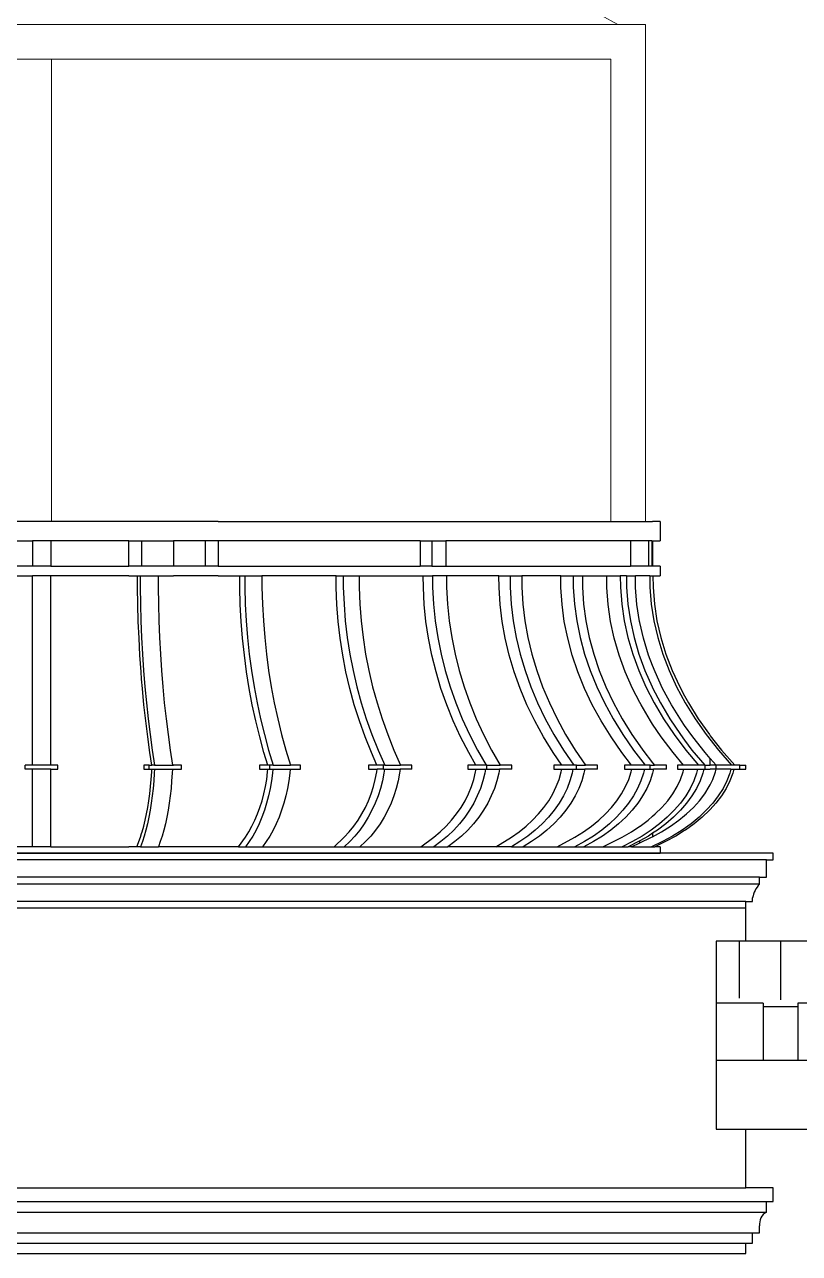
# Model space of a CAD drawing. Header units: inches. Extents: x 3672 to 10975, y -27382 to -746.
# Drawn here: x 4291.6 to 4347.7, y -27027.6 to -26938.6 of the extents above; entities that cross this region are included whole.
import ezdxf

# ---------------------------------------------------------------- set-up
doc = ezdxf.new("R2010")
doc.units = ezdxf.units.IN
doc.header["$LTSCALE"] = 17
doc.header["$MEASUREMENT"] = 0
doc.layers.add('25 BOT BAR', color=12, linetype='Continuous', lineweight=25)
doc.layers.add('WINDOW FRAME', color=161, linetype='Continuous', lineweight=20)

# ---------------------------------------------------------------- blocks, each defined once
blk = doc.blocks.new('A$Cfb786f0c')
for p, q in [((57.307, 24), (26.779, 24)), ((58.232, 24), (57.307, 24)), ((60.544, 24), (58.232, 24)), ((62.857, 24), (60.544, 24)), ((63.782, 24), (62.857, 24)), ((63.782, 24), (94.31, 24)), ((94.31, 24), (95.236, 24)), ((95.779, 24), (95.236, 24)), ((95.779, 24), (95.779, 22.608)), ((26.779, 22.608), (50.325, 22.608)), ((50.325, 22.608), (50.325, 20.77)), ((51.647, 22.608), (50.325, 22.608)), ((51.647, 22.608), (51.647, 20.77)), ((57.307, 22.608), (51.647, 22.608)), ((57.307, 20.77), (57.307, 22.608)), ((57.307, 22.608), (58.232, 22.608)), ((58.232, 22.608), (58.232, 20.77)), ((58.232, 22.608), (60.544, 22.608)), ((60.544, 22.608), (60.544, 20.77)), ((62.857, 22.608), (60.544, 22.608)), ((62.857, 20.77), (62.857, 22.608)), ((63.782, 22.608), (62.857, 22.608)), ((63.782, 22.608), (63.782, 20.77)), ((78.395, 22.608), (63.782, 22.608)), ((78.395, 22.608), (78.395, 20.77)), ((78.395, 22.608), (79.244, 22.608)), ((79.244, 22.608), (79.244, 20.77)), ((79.244, 22.608), (80.257, 22.608)), ((80.257, 22.608), (80.257, 20.77)), ((93.64, 22.608), (80.257, 22.608)), ((93.64, 22.608), (93.64, 20.77)), ((94.941, 22.608), (93.64, 22.608)), ((94.941, 22.608), (94.941, 20.77)), ((95.17, 22.608), (94.941, 22.608)), ((95.17, 22.608), (95.17, 20.77)), ((95.17, 22.608), (95.236, 22.608)), ((95.236, 22.608), (95.236, 20.77)), ((95.236, 22.608), (95.779, 22.608)), ((50.325, 20.77), (26.779, 20.77)), ((51.647, 20.77), (50.325, 20.77)), ((51.647, 20.77), (57.307, 20.77)), ((58.232, 20.77), (57.307, 20.77)), ((60.544, 20.77), (58.232, 20.77)), ((62.857, 20.77), (60.544, 20.77)), ((63.782, 20.77), (62.857, 20.77)), ((63.782, 20.77), (78.395, 20.77)), ((79.244, 20.77), (78.395, 20.77)), ((79.244, 20.77), (80.257, 20.77)), ((80.257, 20.77), (93.64, 20.77)), ((94.941, 20.77), (93.64, 20.77)), ((95.17, 20.77), (94.941, 20.77)), ((95.236, 20.77), (95.17, 20.77)), ((95.779, 20.77), (95.236, 20.77)), ((95.779, 20.77), (95.779, 20.074)), ((44.033, 20.074), (50.325, 20.074)), ((50.325, 6.364), (50.325, 20.074)), ((51.647, 20.074), (50.325, 20.074)), ((51.647, 6.364), (51.647, 20.074)), ((57.307, 20.074), (51.647, 20.074)), ((57.307, 20.074), (57.939, 20.074)), ((57.94, 19.242), (57.939, 20.074)), ((57.939, 20.074), (58.121, 20.074)), ((58.121, 20.074), (58.122, 19.252)), ((58.121, 20.074), (59.423, 20.074)), ((59.423, 20.074), (59.424, 19.252)), ((59.423, 20.074), (60.544, 20.074)), ((62.857, 20.074), (60.544, 20.074)), ((63.782, 20.074), (62.857, 20.074)), ((63.782, 20.074), (65.342, 20.074)), ((65.344, 19.242), (65.342, 20.074)), ((65.342, 20.074), (65.701, 20.074)), ((65.701, 20.074), (65.703, 19.252)), ((65.701, 20.074), (66.942, 20.074)), ((66.942, 20.074), (66.944, 19.252)), ((72.308, 20.074), (66.942, 20.074)), ((72.311, 19.242), (72.308, 20.074)), ((72.308, 20.074), (72.833, 20.074)), ((72.833, 20.074), (72.836, 19.252)), ((72.833, 20.074), (73.977, 20.074)), ((73.977, 20.074), (73.98, 19.252)), ((73.977, 20.074), (78.626, 20.074)), ((78.63, 19.242), (78.626, 20.074)), ((78.626, 20.074), (79.301, 20.074)), ((79.301, 20.074), (79.305, 19.252)), ((80.313, 20.074), (79.301, 20.074)), ((80.313, 20.074), (80.317, 19.252)), ((84.105, 20.074), (80.313, 20.074)), ((84.11, 19.242), (84.105, 20.074)), ((84.105, 20.074), (84.909, 20.074)), ((84.909, 20.074), (84.913, 19.252)), ((84.909, 20.074), (85.758, 20.074)), ((85.758, 20.074), (85.763, 19.252)), ((88.577, 20.074), (85.758, 20.074)), ((88.582, 19.242), (88.577, 20.074)), ((88.577, 20.074), (89.486, 20.074)), ((89.486, 20.074), (89.491, 19.252)), ((89.486, 20.074), (90.147, 20.074)), ((90.147, 20.074), (90.152, 19.252)), ((90.147, 20.074), (91.907, 20.074)), ((91.913, 19.242), (91.907, 20.074)), ((91.907, 20.074), (92.893, 20.074)), ((92.893, 20.074), (92.899, 19.252)), ((93.345, 20.074), (92.893, 20.074)), ((93.345, 20.074), (93.351, 19.252)), ((93.345, 20.074), (93.994, 20.074)), ((94, 19.242), (93.994, 20.074)), ((95.028, 20.074), (93.994, 20.074)), ((95.028, 20.074), (95.033, 19.252)), ((95.028, 20.074), (95.257, 20.074)), ((95.257, 20.074), (95.779, 20.074)), ((95.257, 20.074), (95.263, 19.252)), ((57.958, 18.007), (57.94, 19.242)), ((58.122, 19.252), (58.14, 18.035)), ((59.424, 19.252), (59.441, 18.035)), ((65.378, 18.007), (65.344, 19.242)), ((65.703, 19.252), (65.737, 18.035)), ((66.944, 19.252), (66.979, 18.035)), ((72.362, 18.007), (72.311, 19.242)), ((72.836, 19.252), (72.886, 18.035)), ((73.98, 19.252), (74.03, 18.035)), ((78.696, 18.007), (78.63, 19.242)), ((79.305, 19.252), (79.369, 18.035)), ((80.317, 19.252), (80.381, 18.035)), ((84.188, 18.007), (84.11, 19.242)), ((84.913, 19.252), (84.99, 18.035)), ((85.763, 19.252), (85.84, 18.035)), ((88.671, 18.007), (88.582, 19.242)), ((89.491, 19.252), (89.578, 18.035)), ((90.152, 19.252), (90.239, 18.035)), ((92.009, 18.007), (91.913, 19.242)), ((92.899, 19.252), (92.993, 18.035)), ((93.351, 19.252), (93.445, 18.035)), ((94.1, 18.007), (94, 19.242)), ((95.033, 19.252), (95.132, 18.035)), ((95.263, 19.252), (95.362, 18.035)), ((57.992, 16.775), (57.958, 18.007)), ((58.14, 18.035), (58.173, 16.821)), ((59.441, 18.035), (59.474, 16.821)), ((65.445, 16.775), (65.378, 18.007)), ((65.737, 18.035), (65.802, 16.821)), ((66.979, 18.035), (67.044, 16.821)), ((72.459, 16.775), (72.362, 18.007)), ((72.886, 18.035), (72.981, 16.821)), ((74.03, 18.035), (74.126, 16.821)), ((78.82, 16.775), (78.696, 18.007)), ((79.369, 18.035), (79.492, 16.821)), ((80.381, 18.035), (80.505, 16.821)), ((84.336, 16.775), (84.188, 18.007)), ((84.99, 18.035), (85.137, 16.821)), ((85.84, 18.035), (85.986, 16.821)), ((88.839, 16.775), (88.671, 18.007)), ((89.578, 18.035), (89.744, 16.821)), ((90.239, 18.035), (90.405, 16.821)), ((92.191, 16.775), (92.009, 18.007)), ((92.993, 18.035), (93.173, 16.821)), ((93.445, 18.035), (93.625, 16.821)), ((94.292, 16.775), (94.1, 18.007)), ((95.132, 18.035), (95.321, 16.821)), ((95.362, 18.035), (95.55, 16.821)), ((58.041, 15.549), (57.992, 16.775)), ((58.173, 16.821), (58.222, 15.613)), ((59.474, 16.821), (59.523, 15.613)), ((65.543, 15.549), (65.445, 16.775)), ((65.802, 16.821), (65.899, 15.613)), ((67.044, 16.821), (67.141, 15.613)), ((72.602, 15.549), (72.459, 16.775)), ((72.981, 16.821), (73.123, 15.613)), ((74.126, 16.821), (74.267, 15.613)), ((79.005, 15.549), (78.82, 16.775)), ((79.492, 16.821), (79.674, 15.613)), ((80.505, 16.821), (80.686, 15.613)), ((84.556, 15.549), (84.336, 16.775)), ((85.137, 16.821), (85.353, 15.613)), ((85.986, 16.821), (86.203, 15.613)), ((89.087, 15.549), (88.839, 16.775)), ((89.744, 16.821), (89.988, 15.613)), ((90.405, 16.821), (90.649, 15.613)), ((92.46, 15.549), (92.191, 16.775)), ((93.173, 16.821), (93.438, 15.613)), ((93.625, 16.821), (93.89, 15.613)), ((94.31, 16.693), (94.292, 16.775)), ((94.574, 15.549), (94.31, 16.693)), ((95.321, 16.821), (95.599, 15.613)), ((95.55, 16.821), (95.828, 15.613)), ((58.107, 14.33), (58.041, 15.549)), ((58.222, 15.613), (58.287, 14.411)), ((59.523, 15.613), (59.588, 14.411)), ((65.672, 14.33), (65.543, 15.549)), ((65.899, 15.613), (66.026, 14.411)), ((67.141, 15.613), (67.268, 14.411)), ((72.791, 14.33), (72.602, 15.549)), ((73.123, 15.613), (73.309, 14.411)), ((74.267, 15.613), (74.453, 14.411)), ((79.248, 14.33), (79.005, 15.549)), ((79.674, 15.613), (79.913, 14.411)), ((80.686, 15.613), (80.926, 14.411)), ((84.845, 14.33), (84.556, 15.549)), ((85.353, 15.613), (85.639, 14.411)), ((86.203, 15.613), (86.488, 14.411)), ((89.414, 14.33), (89.087, 15.549)), ((89.988, 15.613), (90.311, 14.411)), ((90.649, 15.613), (90.972, 14.411)), ((92.816, 14.33), (92.46, 15.549)), ((93.438, 15.613), (93.789, 14.411)), ((93.89, 15.613), (94.241, 14.411)), ((94.946, 14.33), (94.574, 15.549)), ((95.599, 15.613), (95.966, 14.411)), ((95.828, 15.613), (96.195, 14.411)), ((58.188, 13.12), (58.107, 14.33)), ((58.287, 14.411), (58.367, 13.218)), ((59.588, 14.411), (59.668, 13.218)), ((65.833, 13.12), (65.672, 14.33)), ((66.026, 14.411), (66.185, 13.218)), ((67.268, 14.411), (67.426, 13.218)), ((73.026, 13.12), (72.791, 14.33)), ((73.309, 14.411), (73.54, 13.218)), ((74.453, 14.411), (74.685, 13.218)), ((79.549, 13.12), (79.248, 14.33)), ((79.913, 14.411), (80.21, 13.218)), ((80.926, 14.411), (81.223, 13.218)), ((85.205, 13.12), (84.845, 14.33)), ((85.639, 14.411), (85.993, 13.218)), ((86.488, 14.411), (86.842, 13.218)), ((89.821, 13.12), (89.414, 14.33)), ((90.311, 14.411), (90.712, 13.218)), ((90.972, 14.411), (91.372, 13.218)), ((93.257, 13.12), (92.816, 14.33)), ((93.789, 14.411), (94.223, 13.218)), ((94.241, 14.411), (94.31, 14.219)), ((95.236, 13.571), (94.946, 14.33)), ((95.966, 14.411), (96.421, 13.218)), ((96.195, 14.411), (96.651, 13.218)), ((94.31, 14.219), (94.675, 13.218)), ((95.408, 13.12), (95.236, 13.571)), ((58.232, 12.585), (58.188, 13.12)), ((58.286, 11.921), (58.232, 12.585)), ((58.367, 13.218), (58.463, 12.037)), ((59.668, 13.218), (59.764, 12.037)), ((66.024, 11.921), (65.833, 13.12)), ((66.185, 13.218), (66.373, 12.037)), ((67.426, 13.218), (67.615, 12.037)), ((73.306, 11.921), (73.026, 13.12)), ((73.54, 13.218), (73.816, 12.037)), ((74.685, 13.218), (74.96, 12.037)), ((79.909, 11.921), (79.549, 13.12)), ((80.21, 13.218), (80.565, 12.037)), ((81.223, 13.218), (81.577, 12.037)), ((85.633, 11.921), (85.205, 13.12)), ((85.993, 13.218), (86.415, 12.037)), ((86.842, 13.218), (87.265, 12.037)), ((90.305, 11.921), (89.821, 13.12)), ((90.712, 13.218), (91.189, 12.037)), ((91.372, 13.218), (91.85, 12.037)), ((93.782, 11.921), (93.257, 13.12)), ((94.223, 13.218), (94.741, 12.037)), ((94.675, 13.218), (95.193, 12.037)), ((95.959, 11.921), (95.408, 13.12)), ((96.421, 13.218), (96.964, 12.037)), ((96.651, 13.218), (97.194, 12.037)), ((58.398, 10.735), (58.286, 11.921)), ((58.463, 12.037), (58.574, 10.868)), ((59.764, 12.037), (59.875, 10.868)), ((66.246, 10.735), (66.024, 11.921)), ((66.373, 12.037), (66.592, 10.868)), ((67.615, 12.037), (67.834, 10.868)), ((73.63, 10.735), (73.306, 11.921)), ((73.816, 12.037), (74.136, 10.868)), ((74.96, 12.037), (75.28, 10.868)), ((80.326, 10.735), (79.909, 11.921)), ((80.565, 12.037), (80.976, 10.868)), ((81.577, 12.037), (81.988, 10.868)), ((86.131, 10.735), (85.633, 11.921)), ((86.415, 12.037), (86.905, 10.868)), ((87.265, 12.037), (87.755, 10.868)), ((90.867, 10.735), (90.305, 11.921)), ((91.189, 12.037), (91.743, 10.868)), ((91.85, 12.037), (92.404, 10.868)), ((94.31, 10.894), (93.782, 11.921)), ((94.741, 12.037), (95.343, 10.868)), ((95.193, 12.037), (95.236, 11.955)), ((95.236, 11.955), (95.795, 10.868)), ((96.598, 10.735), (95.959, 11.921)), ((96.964, 12.037), (97.594, 10.868)), ((97.194, 12.037), (97.548, 11.379)), ((58.526, 9.564), (58.398, 10.735)), ((58.574, 10.868), (58.7, 9.714)), ((59.875, 10.868), (60.002, 9.714)), ((66.498, 9.564), (66.246, 10.735)), ((66.592, 10.868), (66.84, 9.714)), ((67.834, 10.868), (68.082, 9.714)), ((73.999, 9.564), (73.63, 10.735)), ((74.136, 10.868), (74.499, 9.714)), ((75.28, 10.868), (75.644, 9.714)), ((80.8, 9.564), (80.326, 10.735)), ((80.976, 10.868), (81.443, 9.714)), ((81.988, 10.868), (82.456, 9.714)), ((86.695, 9.564), (86.131, 10.735)), ((86.905, 10.868), (87.462, 9.714)), ((87.755, 10.868), (88.311, 9.714)), ((91.506, 9.564), (90.867, 10.735)), ((91.743, 10.868), (92.372, 9.714)), ((92.404, 10.868), (93.033, 9.714)), ((94.392, 10.735), (94.31, 10.894)), ((95.085, 9.564), (94.392, 10.735)), ((95.343, 10.868), (96.025, 9.714)), ((95.795, 10.868), (96.477, 9.714)), ((97.324, 9.564), (96.598, 10.735)), ((97.548, 11.379), (97.824, 10.868)), ((97.594, 10.868), (98.31, 9.714)), ((97.824, 10.868), (98.539, 9.714)), ((58.67, 8.411), (58.526, 9.564)), ((58.7, 9.714), (58.841, 8.577)), ((60.002, 9.714), (60.143, 8.577)), ((66.78, 8.411), (66.498, 9.564)), ((66.84, 9.714), (67.118, 8.577)), ((68.082, 9.714), (68.36, 8.577)), ((74.411, 8.411), (73.999, 9.564)), ((74.499, 9.714), (74.905, 8.577)), ((75.644, 9.714), (76.05, 8.577)), ((81.33, 8.411), (80.8, 9.564)), ((81.443, 9.714), (81.966, 8.577)), ((82.456, 9.714), (82.978, 8.577)), ((87.327, 8.411), (86.695, 9.564)), ((87.462, 9.714), (88.085, 8.577)), ((88.311, 9.714), (88.934, 8.577)), ((92.22, 8.411), (91.506, 9.564)), ((92.372, 9.714), (93.076, 8.577)), ((93.033, 9.714), (93.737, 8.577)), ((95.236, 9.34), (95.085, 9.564)), ((95.86, 8.411), (95.236, 9.34)), ((96.025, 9.714), (96.789, 8.577)), ((96.477, 9.714), (97.241, 8.577)), ((97.548, 9.246), (97.324, 9.564)), ((98.136, 8.411), (97.548, 9.246)), ((98.31, 9.714), (99.11, 8.577)), ((98.539, 9.714), (99.34, 8.577)), ((58.828, 7.276), (58.67, 8.411)), ((58.841, 8.577), (58.997, 7.459)), ((60.143, 8.577), (60.298, 7.459)), ((67.092, 7.276), (66.78, 8.411)), ((67.118, 8.577), (67.425, 7.459)), ((68.36, 8.577), (68.667, 7.459)), ((74.866, 7.276), (74.411, 8.411)), ((74.905, 8.577), (75.354, 7.459)), ((76.05, 8.577), (76.498, 7.459)), ((81.915, 7.276), (81.33, 8.411)), ((81.966, 8.577), (82.542, 7.459)), ((82.978, 8.577), (83.555, 7.459)), ((88.024, 7.276), (87.327, 8.411)), ((88.085, 8.577), (88.772, 7.459)), ((88.934, 8.577), (89.621, 7.459)), ((93.008, 7.276), (92.22, 8.411)), ((93.076, 8.577), (93.853, 7.459)), ((93.737, 8.577), (94.31, 7.752)), ((96.715, 7.276), (95.86, 8.411)), ((96.789, 8.577), (97.632, 7.459)), ((97.241, 8.577), (97.548, 8.17)), ((97.548, 8.17), (98.084, 7.459)), ((99.033, 7.276), (98.136, 8.411)), ((99.11, 8.577), (99.994, 7.459)), ((99.34, 8.577), (99.402, 8.499)), ((99.402, 8.499), (100.223, 7.459)), ((58.969, 6.364), (58.828, 7.276)), ((58.997, 7.459), (59.167, 6.364)), ((60.298, 7.459), (60.468, 6.364)), ((67.37, 6.364), (67.092, 7.276)), ((67.425, 7.459), (67.76, 6.364)), ((68.667, 7.459), (69.001, 6.364)), ((75.273, 6.364), (74.866, 7.276)), ((75.354, 7.459), (75.843, 6.364)), ((76.498, 7.459), (76.987, 6.364)), ((82.438, 6.364), (81.915, 7.276)), ((82.542, 7.459), (83.171, 6.364)), ((83.555, 7.459), (84.183, 6.364)), ((88.648, 6.364), (88.024, 7.276)), ((88.772, 7.459), (89.521, 6.364)), ((89.621, 7.459), (90.37, 6.364)), ((93.713, 6.364), (93.008, 7.276)), ((93.853, 7.459), (94.7, 6.364)), ((94.31, 7.752), (94.514, 7.459)), ((94.514, 7.459), (95.236, 6.525)), ((97.48, 6.364), (96.715, 7.276)), ((97.632, 7.459), (98.551, 6.364)), ((98.084, 7.459), (99.003, 6.364)), ((99.402, 6.856), (99.033, 7.276)), ((99.994, 7.459), (100.956, 6.364)), ((100.223, 7.459), (101.186, 6.364)), ((50.325, 6.364), (49.797, 6.364)), ((49.797, 6.08), (49.797, 6.364)), ((51.647, 6.364), (50.325, 6.364)), ((52.175, 6.364), (51.647, 6.364)), ((52.175, 6.08), (52.175, 6.364)), ((58.398, 6.364), (58.398, 6.08)), ((58.769, 6.364), (58.398, 6.364)), ((58.769, 6.08), (58.769, 6.364)), ((58.769, 6.364), (58.969, 6.364)), ((59.167, 6.364), (58.969, 6.364)), ((59.167, 6.364), (60.468, 6.364)), ((60.468, 6.364), (60.544, 6.364)), ((61.111, 6.364), (60.544, 6.364)), ((61.111, 6.08), (61.111, 6.364)), ((66.774, 6.364), (66.774, 6.08)), ((67.37, 6.364), (66.774, 6.364)), ((67.504, 6.364), (67.37, 6.364)), ((67.504, 6.08), (67.504, 6.364)), ((67.76, 6.364), (67.504, 6.364)), ((67.76, 6.364), (69.001, 6.364)), ((69.739, 6.364), (69.001, 6.364)), ((69.739, 6.08), (69.739, 6.364)), ((74.67, 6.364), (74.67, 6.08)), ((75.273, 6.364), (74.67, 6.364)), ((75.738, 6.364), (75.273, 6.364)), ((75.738, 6.08), (75.738, 6.364)), ((75.843, 6.364), (75.738, 6.364)), ((75.843, 6.364), (76.987, 6.364)), ((77.798, 6.364), (76.987, 6.364)), ((77.798, 6.08), (77.798, 6.364)), ((81.847, 6.364), (81.847, 6.08)), ((82.438, 6.364), (81.847, 6.364)), ((83.171, 6.364), (82.438, 6.364)), ((83.219, 6.364), (83.171, 6.364)), ((83.219, 6.08), (83.219, 6.364)), ((83.219, 6.364), (84.183, 6.364)), ((85.041, 6.364), (84.183, 6.364)), ((85.041, 6.08), (85.041, 6.364)), ((88.086, 6.364), (88.086, 6.08)), ((88.648, 6.364), (88.086, 6.364)), ((89.521, 6.364), (88.648, 6.364)), ((89.721, 6.364), (89.521, 6.364)), ((89.721, 6.08), (89.721, 6.364)), ((89.721, 6.364), (90.37, 6.364)), ((91.25, 6.364), (90.37, 6.364)), ((91.25, 6.08), (91.25, 6.364)), ((93.197, 6.364), (93.197, 6.08)), ((93.713, 6.364), (93.197, 6.364)), ((94.7, 6.364), (93.713, 6.364)), ((95.046, 6.364), (94.7, 6.364)), ((95.046, 6.08), (95.046, 6.364)), ((95.046, 6.364), (95.36, 6.364)), ((95.236, 6.525), (95.36, 6.364)), ((96.236, 6.364), (95.36, 6.364)), ((96.236, 6.08), (96.236, 6.364)), ((97.026, 6.364), (97.026, 6.08)), ((97.48, 6.364), (97.026, 6.364)), ((98.551, 6.364), (97.48, 6.364)), ((99.003, 6.364), (98.551, 6.364)), ((99.033, 6.364), (99.003, 6.364)), ((99.033, 6.08), (99.033, 6.364)), ((99.033, 6.364), (99.402, 6.364)), ((99.402, 6.364), (99.402, 6.856)), ((99.835, 6.364), (99.402, 6.856)), ((99.835, 6.364), (99.402, 6.364)), ((99.846, 6.364), (99.835, 6.364)), ((99.846, 6.08), (99.846, 6.364)), ((100.956, 6.364), (99.846, 6.364)), ((101.186, 6.364), (100.956, 6.364)), ((101.559, 6.364), (101.186, 6.364)), ((101.559, 6.364), (101.972, 6.364)), ((101.559, 6.08), (101.559, 6.364)), ((101.972, 6.08), (101.972, 6.364)), ((50.325, 6.08), (49.797, 6.08)), ((51.647, 6.08), (50.325, 6.08)), ((50.325, 0.444), (50.325, 6.08)), ((51.647, 6.08), (52.175, 6.08)), ((51.647, 0.444), (51.647, 6.08)), ((58.398, 6.08), (58.769, 6.08)), ((58.769, 6.08), (58.971, 6.08)), ((58.926, 5.335), (58.961, 5.869)), ((58.961, 5.869), (58.971, 6.08)), ((58.971, 6.08), (59.154, 6.08)), ((59.142, 5.795), (59.105, 5.233)), ((59.154, 6.08), (59.142, 5.795)), ((59.154, 6.08), (60.456, 6.08)), ((60.443, 5.795), (60.406, 5.233)), ((60.456, 6.08), (60.443, 5.795)), ((60.456, 6.08), (60.544, 6.08)), ((60.544, 6.08), (61.111, 6.08)), ((66.774, 6.08), (67.373, 6.08)), ((67.286, 5.335), (67.355, 5.869)), ((67.355, 5.869), (67.373, 6.08)), ((67.373, 6.08), (67.504, 6.08)), ((67.504, 6.08), (67.735, 6.08)), ((67.71, 5.795), (67.638, 5.233)), ((67.735, 6.08), (67.71, 5.795)), ((67.735, 6.08), (68.977, 6.08)), ((68.952, 5.795), (68.879, 5.233)), ((68.977, 6.08), (68.952, 5.795)), ((68.977, 6.08), (69.739, 6.08)), ((74.67, 6.08), (75.278, 6.08)), ((75.151, 5.335), (75.251, 5.869)), ((75.251, 5.869), (75.278, 6.08)), ((75.738, 6.08), (75.278, 6.08)), ((75.771, 5.795), (75.664, 5.233)), ((75.738, 6.08), (75.807, 6.08)), ((75.807, 6.08), (75.771, 5.795)), ((75.807, 6.08), (76.951, 6.08)), ((76.915, 5.795), (76.809, 5.233)), ((76.951, 6.08), (76.915, 5.795)), ((77.798, 6.08), (76.951, 6.08)), ((81.847, 6.08), (82.445, 6.08)), ((82.281, 5.335), (82.41, 5.869)), ((82.41, 5.869), (82.445, 6.08)), ((82.445, 6.08), (83.124, 6.08)), ((83.078, 5.795), (82.941, 5.233)), ((83.124, 6.08), (83.078, 5.795)), ((83.124, 6.08), (83.219, 6.08)), ((83.219, 6.08), (84.137, 6.08)), ((84.09, 5.795), (83.954, 5.233)), ((84.137, 6.08), (84.09, 5.795)), ((85.041, 6.08), (84.137, 6.08)), ((88.086, 6.08), (88.656, 6.08)), ((88.46, 5.335), (88.615, 5.869)), ((88.615, 5.869), (88.656, 6.08)), ((88.656, 6.08), (89.465, 6.08)), ((89.41, 5.795), (89.247, 5.233)), ((89.465, 6.08), (89.41, 5.795)), ((89.465, 6.08), (89.721, 6.08)), ((89.721, 6.08), (90.315, 6.08)), ((90.259, 5.795), (90.097, 5.233)), ((90.315, 6.08), (90.259, 5.795)), ((91.25, 6.08), (90.315, 6.08)), ((93.197, 6.08), (93.722, 6.08)), ((93.501, 5.335), (93.676, 5.869)), ((93.676, 5.869), (93.722, 6.08)), ((93.722, 6.08), (94.637, 6.08)), ((94.575, 5.795), (94.391, 5.233)), ((94.637, 6.08), (94.575, 5.795)), ((94.637, 6.08), (95.046, 6.08)), ((95.046, 6.08), (95.298, 6.08)), ((95.236, 5.795), (95.052, 5.233)), ((95.298, 6.08), (95.236, 5.795)), ((96.236, 6.08), (95.298, 6.08)), ((97.026, 6.08), (97.49, 6.08)), ((97.25, 5.335), (97.439, 5.869)), ((97.439, 5.869), (97.49, 6.08)), ((97.49, 6.08), (98.483, 6.08)), ((98.415, 5.795), (98.216, 5.233)), ((98.483, 6.08), (98.415, 5.795)), ((98.483, 6.08), (98.935, 6.08)), ((98.867, 5.795), (98.668, 5.233)), ((98.935, 6.08), (98.867, 5.795)), ((98.935, 6.08), (99.033, 6.08)), ((99.033, 6.08), (99.402, 6.08)), ((99.844, 6.08), (99.402, 6.08)), ((99.593, 5.335), (99.792, 5.869)), ((99.792, 5.869), (99.844, 6.08)), ((99.844, 6.08), (99.846, 6.08)), ((100.885, 6.08), (99.846, 6.08)), ((100.814, 5.795), (100.605, 5.233)), ((100.885, 6.08), (100.814, 5.795)), ((101.044, 5.795), (100.835, 5.233)), ((100.885, 6.08), (101.115, 6.08)), ((101.115, 6.08), (101.044, 5.795)), ((101.115, 6.08), (101.559, 6.08)), ((101.559, 6.08), (101.972, 6.08)), ((58.823, 4.292), (58.88, 4.808)), ((58.88, 4.808), (58.926, 5.335)), ((59.056, 4.679), (58.996, 4.136)), ((59.105, 5.233), (59.056, 4.679)), ((60.358, 4.679), (60.298, 4.136)), ((60.406, 5.233), (60.358, 4.679)), ((67.083, 4.292), (67.195, 4.808)), ((67.195, 4.808), (67.286, 5.335)), ((67.542, 4.679), (67.424, 4.136)), ((67.638, 5.233), (67.542, 4.679)), ((68.784, 4.679), (68.666, 4.136)), ((68.879, 5.233), (68.784, 4.679)), ((74.854, 4.292), (75.018, 4.808)), ((75.018, 4.808), (75.151, 5.335)), ((75.525, 4.679), (75.352, 4.136)), ((75.664, 5.233), (75.525, 4.679)), ((76.669, 4.679), (76.497, 4.136)), ((76.809, 5.233), (76.669, 4.679)), ((81.899, 4.292), (82.11, 4.808)), ((82.11, 4.808), (82.281, 5.335)), ((82.762, 4.679), (82.54, 4.136)), ((82.941, 5.233), (82.762, 4.679)), ((83.774, 4.679), (83.552, 4.136)), ((83.954, 5.233), (83.774, 4.679)), ((88.005, 4.292), (88.257, 4.808)), ((88.257, 4.808), (88.46, 5.335)), ((89.034, 4.679), (88.769, 4.136)), ((89.247, 5.233), (89.034, 4.679)), ((89.883, 4.679), (89.618, 4.136)), ((90.097, 5.233), (89.883, 4.679)), ((92.987, 4.292), (93.271, 4.808)), ((93.271, 4.808), (93.501, 5.335)), ((94.149, 4.679), (93.85, 4.136)), ((94.391, 5.233), (94.149, 4.679)), ((94.81, 4.679), (94.511, 4.136)), ((95.052, 5.233), (94.81, 4.679)), ((96.692, 4.292), (97, 4.808)), ((97, 4.808), (97.25, 5.335)), ((97.953, 4.679), (97.629, 4.136)), ((98.216, 5.233), (97.953, 4.679)), ((98.405, 4.679), (98.081, 4.136)), ((98.668, 5.233), (98.405, 4.679)), ((99.009, 4.292), (99.332, 4.808)), ((99.332, 4.808), (99.402, 4.949)), ((99.402, 4.949), (99.593, 5.335)), ((100.33, 4.679), (99.99, 4.136)), ((100.56, 4.679), (100.22, 4.136)), ((100.605, 5.233), (100.33, 4.679)), ((100.835, 5.233), (100.56, 4.679)), ((58.678, 3.3), (58.756, 3.789)), ((58.756, 3.789), (58.823, 4.292)), ((58.925, 3.606), (58.843, 3.092)), ((58.996, 4.136), (58.925, 3.606)), ((60.227, 3.606), (60.145, 3.092)), ((60.298, 4.136), (60.227, 3.606)), ((66.796, 3.3), (66.95, 3.789)), ((66.95, 3.789), (67.083, 4.292)), ((67.284, 3.606), (67.122, 3.092)), ((67.424, 4.136), (67.284, 3.606)), ((68.526, 3.606), (68.364, 3.092)), ((68.666, 4.136), (68.526, 3.606)), ((74.435, 3.3), (74.659, 3.789)), ((74.659, 3.789), (74.854, 4.292)), ((75.147, 3.606), (74.911, 3.092)), ((75.352, 4.136), (75.147, 3.606)), ((76.292, 3.606), (76.055, 3.092)), ((76.497, 4.136), (76.292, 3.606)), ((81.36, 3.3), (81.649, 3.789)), ((81.649, 3.789), (81.899, 4.292)), ((82.277, 3.606), (81.973, 3.092)), ((82.54, 4.136), (82.277, 3.606)), ((83.289, 3.606), (82.985, 3.092)), ((83.552, 4.136), (83.289, 3.606)), ((87.363, 3.3), (87.707, 3.789)), ((87.707, 3.789), (88.005, 4.292)), ((88.455, 3.606), (88.093, 3.092)), ((88.769, 4.136), (88.455, 3.606)), ((89.305, 3.606), (88.943, 3.092)), ((89.618, 4.136), (89.305, 3.606)), ((92.261, 3.3), (92.65, 3.789)), ((92.65, 3.789), (92.987, 4.292)), ((93.495, 3.606), (93.086, 3.092)), ((93.85, 4.136), (93.495, 3.606)), ((94.156, 3.606), (93.747, 3.092)), ((94.31, 3.837), (94.156, 3.606)), ((94.511, 4.136), (94.31, 3.837)), ((95.904, 3.3), (96.326, 3.789)), ((96.326, 3.789), (96.692, 4.292)), ((97.244, 3.606), (96.8, 3.092)), ((97.629, 4.136), (97.244, 3.606)), ((97.696, 3.606), (97.548, 3.436)), ((98.081, 4.136), (97.696, 3.606)), ((98.183, 3.3), (98.625, 3.789)), ((98.625, 3.789), (99.009, 4.292)), ((99.587, 3.606), (99.121, 3.092)), ((99.816, 3.606), (99.402, 3.148)), ((99.99, 4.136), (99.587, 3.606)), ((100.22, 4.136), (99.816, 3.606)), ((58.492, 2.374), (58.59, 2.828)), ((58.59, 2.828), (58.678, 3.3)), ((58.843, 3.092), (58.751, 2.595)), ((60.145, 3.092), (60.052, 2.595)), ((66.431, 2.374), (66.623, 2.828)), ((66.623, 2.828), (66.796, 3.3)), ((67.122, 3.092), (66.94, 2.595)), ((68.364, 3.092), (68.182, 2.595)), ((73.9, 2.374), (74.181, 2.828)), ((74.181, 2.828), (74.435, 3.3)), ((74.911, 3.092), (74.644, 2.595)), ((76.055, 3.092), (75.789, 2.595)), ((80.673, 2.374), (81.035, 2.828)), ((81.035, 2.828), (81.36, 3.3)), ((81.973, 3.092), (81.63, 2.595)), ((82.985, 3.092), (82.642, 2.595)), ((86.544, 2.374), (86.975, 2.828)), ((86.975, 2.828), (87.363, 3.3)), ((88.093, 3.092), (87.685, 2.595)), ((88.943, 3.092), (88.534, 2.595)), ((91.335, 2.374), (91.822, 2.828)), ((91.822, 2.828), (92.261, 3.3)), ((93.086, 3.092), (92.624, 2.595)), ((93.747, 3.092), (93.285, 2.595)), ((95.236, 2.663), (95.428, 2.828)), ((95.428, 2.828), (95.904, 3.3)), ((96.8, 3.092), (96.298, 2.595)), ((97.252, 3.092), (96.75, 2.595)), ((97.13, 2.374), (97.548, 2.717)), ((97.548, 3.436), (97.252, 3.092)), ((97.548, 2.717), (97.684, 2.828)), ((97.684, 2.828), (98.183, 3.3)), ((99.121, 3.092), (98.596, 2.595)), ((99.351, 3.092), (98.825, 2.595)), ((99.402, 3.148), (99.351, 3.092)), ((58.269, 1.531), (58.385, 1.941)), ((58.385, 1.941), (58.492, 2.374)), ((58.648, 2.118), (58.535, 1.662)), ((58.751, 2.595), (58.648, 2.118)), ((59.949, 2.118), (59.837, 1.662)), ((60.052, 2.595), (59.949, 2.118)), ((65.992, 1.531), (66.22, 1.941)), ((66.22, 1.941), (66.431, 2.374)), ((66.737, 2.118), (66.516, 1.662)), ((66.94, 2.595), (66.737, 2.118)), ((67.979, 2.118), (67.758, 1.662)), ((68.182, 2.595), (67.979, 2.118)), ((73.259, 1.531), (73.592, 1.941)), ((73.592, 1.941), (73.9, 2.374)), ((74.348, 2.118), (74.024, 1.662)), ((74.644, 2.595), (74.348, 2.118)), ((75.493, 2.118), (75.169, 1.662)), ((75.789, 2.595), (75.493, 2.118)), ((79.849, 1.531), (80.277, 1.941)), ((80.277, 1.941), (80.673, 2.374)), ((81.25, 2.118), (80.833, 1.662)), ((81.63, 2.595), (81.25, 2.118)), ((82.262, 2.118), (81.845, 1.662)), ((82.642, 2.595), (82.262, 2.118)), ((85.562, 1.531), (86.072, 1.941)), ((86.072, 1.941), (86.544, 2.374)), ((87.231, 2.118), (86.735, 1.662)), ((87.685, 2.595), (87.231, 2.118)), ((88.081, 2.118), (87.584, 1.662)), ((88.534, 2.595), (88.081, 2.118)), ((90.224, 1.531), (90.801, 1.941)), ((90.801, 1.941), (91.335, 2.374)), ((92.111, 2.118), (91.55, 1.662)), ((92.624, 2.595), (92.111, 2.118)), ((92.772, 2.118), (92.211, 1.662)), ((93.285, 2.595), (92.772, 2.118)), ((93.694, 1.531), (94.31, 1.935)), ((94.31, 1.935), (94.321, 1.941)), ((94.321, 1.941), (94.899, 2.374)), ((94.899, 2.374), (95.236, 2.663)), ((95.742, 2.118), (95.133, 1.662)), ((96.194, 2.118), (95.585, 1.662)), ((96.298, 2.595), (95.742, 2.118)), ((95.867, 1.531), (96.523, 1.941)), ((96.75, 2.595), (96.194, 2.118)), ((96.523, 1.941), (97.13, 2.374)), ((98.013, 2.118), (97.375, 1.662)), ((98.243, 2.118), (97.604, 1.662)), ((98.596, 2.595), (98.013, 2.118)), ((98.825, 2.595), (98.243, 2.118)), ((57.889, 0.444), (58.145, 1.144)), ((58.145, 1.144), (58.232, 1.414)), ((58.232, 1.414), (58.269, 1.531)), ((58.413, 1.23), (58.283, 0.824)), ((58.535, 1.662), (58.413, 1.23)), ((59.715, 1.23), (59.584, 0.824)), ((59.837, 1.662), (59.715, 1.23)), ((65.244, 0.444), (65.748, 1.144)), ((65.748, 1.144), (65.992, 1.531)), ((66.276, 1.23), (66.019, 0.824)), ((66.516, 1.662), (66.276, 1.23)), ((67.518, 1.23), (67.261, 0.824)), ((67.758, 1.662), (67.518, 1.23)), ((72.165, 0.444), (72.901, 1.144)), ((72.901, 1.144), (73.259, 1.531)), ((73.674, 1.23), (73.298, 0.824)), ((74.024, 1.662), (73.674, 1.23)), ((74.818, 1.23), (74.442, 0.824)), ((75.169, 1.662), (74.818, 1.23)), ((78.442, 0.444), (79.389, 1.144)), ((79.389, 1.144), (79.849, 1.531)), ((80.382, 1.23), (79.899, 0.824)), ((80.833, 1.662), (80.382, 1.23)), ((81.394, 1.23), (80.911, 0.824)), ((81.845, 1.662), (81.394, 1.23)), ((83.885, 0.444), (85.014, 1.144)), ((85.014, 1.144), (85.562, 1.531)), ((86.197, 1.23), (85.622, 0.824)), ((86.735, 1.662), (86.197, 1.23)), ((87.047, 1.23), (86.471, 0.824)), ((87.584, 1.662), (87.047, 1.23)), ((88.329, 0.444), (89.605, 1.144)), ((89.605, 1.144), (90.224, 1.531)), ((90.943, 1.23), (90.292, 0.824)), ((91.55, 1.662), (90.943, 1.23)), ((91.604, 1.23), (90.953, 0.824)), ((92.211, 1.662), (91.604, 1.23)), ((91.638, 0.444), (93.023, 1.144)), ((93.023, 1.144), (93.694, 1.531)), ((94.474, 1.23), (93.768, 0.824)), ((94.926, 1.23), (94.31, 0.876)), ((94.31, 0.733), (95.163, 1.144)), ((95.133, 1.662), (94.474, 1.23)), ((95.236, 1.433), (94.926, 1.23)), ((95.163, 1.144), (95.236, 1.184)), ((95.585, 1.662), (95.236, 1.433)), ((95.236, 1.184), (95.867, 1.531)), ((95.236, 1.433), (95.236, 1.184)), ((96.684, 1.23), (95.944, 0.824)), ((96.914, 1.23), (96.173, 0.824)), ((97.375, 1.662), (96.684, 1.23)), ((97.548, 1.627), (96.914, 1.23)), ((97.604, 1.662), (97.548, 1.627)), ((6.194, 0), (95.779, 0)), ((50.325, 0.444), (44.083, 0.444)), ((51.647, 0.444), (50.325, 0.444)), ((51.647, 0.444), (57.307, 0.444)), ((57.889, 0.444), (57.307, 0.444)), ((58.144, 0.444), (57.889, 0.444)), ((58.283, 0.824), (58.144, 0.444)), ((58.144, 0.444), (59.446, 0.444)), ((59.584, 0.824), (59.446, 0.444)), ((60.544, 0.444), (59.446, 0.444)), ((62.857, 0.444), (60.544, 0.444)), ((63.782, 0.444), (62.857, 0.444)), ((65.244, 0.444), (63.782, 0.444)), ((65.244, 0.444), (65.745, 0.444)), ((66.019, 0.824), (65.745, 0.444)), ((65.745, 0.444), (66.987, 0.444)), ((67.261, 0.824), (66.987, 0.444)), ((66.987, 0.444), (72.165, 0.444)), ((72.165, 0.444), (72.898, 0.444)), ((73.298, 0.824), (72.898, 0.444)), ((72.898, 0.444), (74.043, 0.444)), ((74.442, 0.824), (74.043, 0.444)), ((74.043, 0.444), (78.442, 0.444)), ((78.442, 0.444), (79.385, 0.444)), ((79.899, 0.824), (79.385, 0.444)), ((79.385, 0.444), (80.398, 0.444)), ((80.911, 0.824), (80.398, 0.444)), ((83.885, 0.444), (80.398, 0.444)), ((85.009, 0.444), (83.885, 0.444)), ((85.622, 0.824), (85.009, 0.444)), ((85.009, 0.444), (85.859, 0.444)), ((86.471, 0.824), (85.859, 0.444)), ((85.859, 0.444), (88.329, 0.444)), ((88.329, 0.444), (89.6, 0.444)), ((90.292, 0.824), (89.6, 0.444)), ((89.6, 0.444), (90.26, 0.444)), ((90.953, 0.824), (90.26, 0.444)), ((90.26, 0.444), (91.638, 0.444)), ((91.638, 0.444), (93.017, 0.444)), ((93.768, 0.824), (93.017, 0.444)), ((93.017, 0.444), (93.469, 0.444)), ((94.22, 0.824), (93.469, 0.444)), ((93.712, 0.444), (93.469, 0.444)), ((93.712, 0.444), (94.31, 0.733)), ((93.712, 0.444), (95.157, 0.444)), ((94.31, 0.876), (94.22, 0.824)), ((94.31, 0.733), (94.31, 0.876)), ((95.944, 0.824), (95.157, 0.444)), ((95.157, 0.444), (95.386, 0.444)), ((96.173, 0.824), (95.386, 0.444)), ((95.779, 0.444), (95.386, 0.444)), ((95.779, 0.444), (95.779, 0))]:
    blk.add_line(p, q)

msp = doc.modelspace()

# ---------------------------------------------------------------- hatches: boundary and pattern name
at = {"layer": '25 BOT BAR'}
h = msp.add_hatch(dxfattribs=at)
h.set_pattern_fill('AR-RSHKE', color=8, scale=0.5, angle=180)
h.set_pattern_definition([(180, (-9844.4504, -5697.4846), (-12.75, -6), [3, -2.5, 3.5, -1.5, 4.5, -2]), (180, (-9847.4504, -5697.7346), (-12.75, -6), [2.5, -9.5, 2, -3]), (180, (-9853.4504, -5697.1096), (-12.75, -6), [1.5, -15.5]), (270, (-9844.4504, -5697.4846), (4.25, -6), [5.75, -18.25]), (270, (-9847.4504, -5697.4846), (4.25, -6), [5.625, -18.375]), (270, (-9849.9504, -5697.4846), (4.25, -6), [5.25, -18.75]), (270, (-9853.4504, -5697.1096), (4.25, -6), [5.75, -18.25]), (270, (-9854.9504, -5697.1096), (4.25, -6), [5.75, -18.25]), (270, (-9859.4504, -5697.4846), (4.25, -6), [5.5, -18.5])])
h.paths.add_polyline_path([(4381.784, -27004.971), (4341.645, -27004.971), (4341.645, -27013.596), (4397.784, -27013.596)])

# ---------------------------------------------------------------- linework, layer by layer
for p, q in [((4345.284, -26999.096), (4240.284, -26999.096)), ((4343.784, -26998.596), (4241.784, -26998.596)), ((4345.784, -26998.596), (4343.784, -26998.596)), ((4345.284, -27000.346), (4345.284, -26999.096)), ((4345.284, -26999.096), (4345.784, -26999.096)), ((4345.784, -26999.096), (4345.784, -26998.596)), ((4344.784, -27000.346), (4240.784, -27000.346)), ((4344.784, -27000.846), (4240.784, -27000.846)), ((4344.784, -27000.846), (4344.784, -27000.346)), ((4344.784, -27000.346), (4345.284, -27000.346)), ((4343.784, -27002.096), (4241.784, -27002.096)), ((4343.784, -27002.596), (4241.784, -27002.596)), ((4343.784, -27004.971), (4343.784, -27002.096)), ((4343.784, -27002.096), (4344.284, -27002.096)), ((4344.284, -27002.096), (4344.284, -27001.846)), ((4413.784, -27004.971), (4341.645, -27004.971)), ((4341.645, -27004.971), (4341.645, -27013.596)), ((4341.645, -27013.596), (4381.784, -27013.596)), ((4341.645, -27013.596), (4341.645, -27018.596)), ((4341.645, -27018.596), (4419.784, -27018.596)), ((4343.784, -27022.846), (4343.784, -27018.596)), ((4241.784, -27022.846), (4343.784, -27022.846)), ((4345.784, -27022.846), (4343.784, -27022.846)), ((4345.784, -27023.846), (4345.784, -27022.846)), ((4240.284, -27023.846), (4345.284, -27023.846)), ((4345.284, -27024.596), (4345.284, -27023.846)), ((4345.284, -27023.846), (4345.784, -27023.846)), ((4240.284, -27024.596), (4345.284, -27024.596)), ((4344.784, -27026.096), (4344.784, -27025.596)), ((4241.284, -27026.096), (4344.284, -27026.096)), ((4344.284, -27026.846), (4344.284, -27026.096)), ((4344.284, -27026.096), (4344.784, -27026.096)), ((4241.784, -27026.846), (4343.784, -27026.846)), ((4343.784, -27027.596), (4343.784, -27026.846)), ((4343.784, -27026.846), (4344.284, -27026.846)), ((4241.784, -27027.596), (4343.784, -27027.596))]:
    msp.add_line(p, q, dxfattribs=at)
msp.add_lwpolyline([(4341.645, -27004.971), (4341.645, -27013.596), (4397.784, -27013.596), (4381.784, -27004.971), (4341.645, -27004.971)], dxfattribs=at)
for centre, radius, start, end in [((4346.256, -27002.207), 2.006, 137.25175, 169.61815), ((4345.832, -27025.495), 1.053, 121.37548, 185.49442)]:
    msp.add_arc(centre, radius, start, end, dxfattribs=at)
at = {"layer": 'WINDOW FRAME'}
for p, q in [((4248.525, -26938.596), (4336.525, -26938.596)), ((4336.525, -26974.596), (4336.525, -26938.596)), ((4251.025, -26941.096), (4334.025, -26941.096)), ((4293.525, -26941.096), (4293.525, -26974.596)), ((4334.025, -26974.596), (4334.025, -26941.096))]:
    msp.add_line(p, q, dxfattribs=at)
msp.add_arc((4292.525, -27013.262), 85.667, 60.64456, 119.35544, dxfattribs=at)

# ---------------------------------------------------------------- block references
at = {"layer": '25 BOT BAR'}
msp.add_blockref('A$Cfb786f0c', (4241.811, -26998.596), dxfattribs=at)

doc.saveas('drawing.dxf')
